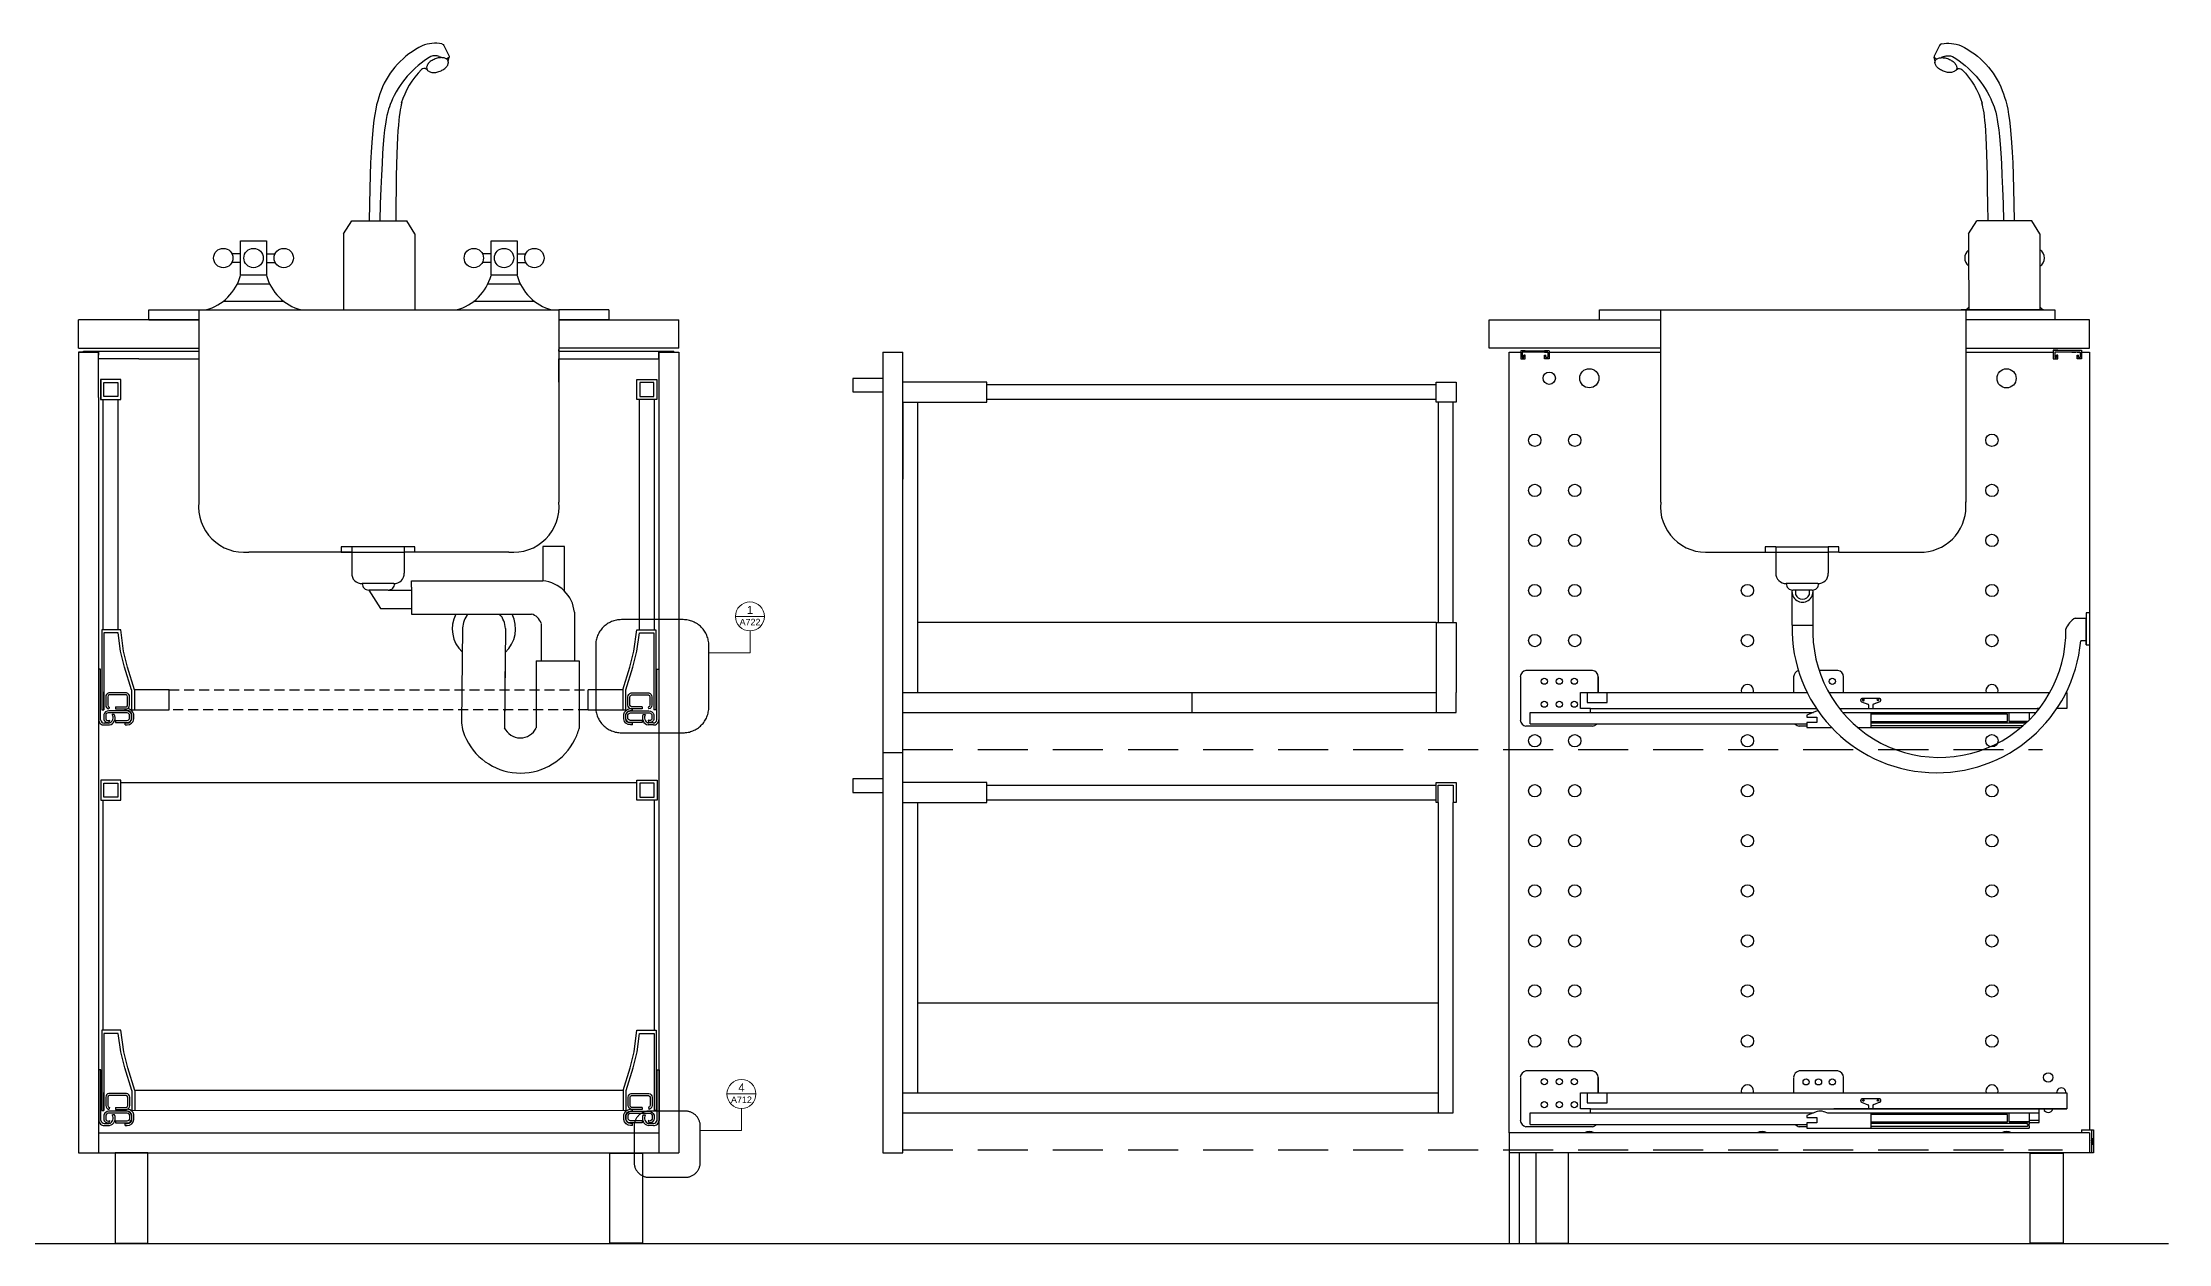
# Model space of a CAD drawing. Header units: millimetres. Extents: x 715 to 34504, y -289 to 548.
# Drawn here: x 864.1 to 1076.6, y 309.4 to 429.3 of the extents above; entities that cross this region are included whole.
import ezdxf
from ezdxf.enums import TextEntityAlignment as Align

# ---------------------------------------------------------------- set-up
doc = ezdxf.new("R2010")
doc.units = ezdxf.units.MM
doc.linetypes.add('TRATTEGGIATO', pattern=[0.75, 0.5, -0.25])
doc.linetypes.add('TRATTOPUNTO', pattern=[25.4, 12.7, -6.35, 0, -6.35])
doc.layers.add('A-ANNO-SYMB', color=3, linetype='Continuous', lineweight=15)
doc.layers.add('A-GLAZ-FULL', color=4, linetype='Continuous', lineweight=25)
for name, color, linetype in [('ARREDI SEZIONATI', 2, 'Continuous'), ('FINESTRE', 4, 'Continuous'), ('linee sezionate', 4, 'Continuous'), ('prospetti', 2, 'Continuous'), ('simboli tratteggiati', 1, 'Continuous'), ('viti', 5, 'Continuous')]:
    doc.layers.add(name, color=color, linetype=linetype)
doc.styles.add('ARIAL', font='arial.ttf')
doc.styles.get("Standard").update_dxf_attribs({"font": 'arial.ttf'})

# ---------------------------------------------------------------- blocks, each defined once
blk = doc.blocks.new('DETAGLI')
at = {"layer": 'A-ANNO-SYMB', "linetype": 'Continuous'}
blk.add_line((486.7, 356.2), (504.8, 356.2), dxfattribs=at)
blk.add_circle((495.7, 356.2), 9.05, dxfattribs=at)
for tag, p in [('TAVOLA', (495.7, 362.8)), ('SEZIONE', (495.7, 354.7))]:
    blk.add_attdef(tag, text='', height=5, dxfattribs=at).set_placement(p, align=Align.TOP_CENTER)

msp = doc.modelspace()

# ---------------------------------------------------------------- linework, layer by layer
for p, q in [((920.74, 401.63), (915.74, 401.63)), ((869.74, 398.43), (867.74, 398.43)), ((869.74, 393.89), (869.74, 398.43)), ((925.74, 398.43), (927.74, 398.43)), ((869.74, 366.75), (869.74, 361.69)), ((925.74, 366.75), (925.74, 361.69)), ((869.94, 364.55), (869.94, 364.55)), ((925.54, 362.68), (925.54, 364.68)), ((925.54, 364.55), (925.54, 364.55)), ((948.13, 358.43), (950.13, 358.43)), ((869.95, 324.55), (869.95, 324.55)), ((925.55, 322.68), (925.55, 324.68)), ((925.55, 324.55), (925.55, 324.55)), ((1067.49, 320.43), (1010.74, 320.43))]:
    msp.add_line(p, q)
for centre in [(1013.28, 369.61), (1017.28, 369.61), (1013.28, 359.61), (1017.28, 359.61)]:
    msp.add_circle(centre, 0.614)
at = {"layer": 'A-ANNO-SYMB'}
for p, q in [((934.85, 370.57), (934.85, 368.37)), ((934.85, 368.37), (930.73, 368.37)), ((933.99, 322.86), (933.99, 320.66)), ((933.99, 320.66), (929.88, 320.66))]:
    msp.add_line(p, q, dxfattribs=at)
at = {"layer": 'A-GLAZ-FULL'}
for p, q in [((876.8, 362.68), (876.8, 364.68)), ((918.68, 362.68), (918.68, 364.68)), ((918.68, 362.68), (922.45, 362.68)), ((722.4, 309.39), (1076.63, 309.39))]:
    msp.add_line(p, q, dxfattribs=at)
at = {"layer": 'ARREDI SEZIONATI'}
for p, q in [((903.77, 427.94), (904.08, 427.84)), ((904.04, 429.2), (904.18, 429.16)), ((904.18, 429.16), (904.24, 429.06)), ((904.24, 429.06), (904.78, 427.99)), ((904.7, 427.81), (904.54, 427.7)), ((904.68, 427.44), (904.77, 427.88)), ((904.77, 427.88), (904.7, 427.81)), ((904.78, 427.99), (904.77, 427.88)), ((1053.75, 429.06), (1053.21, 427.99)), ((1053.21, 427.99), (1053.22, 427.88)), ((1053.3, 427.44), (1053.22, 427.88)), ((1053.22, 427.88), (1053.29, 427.81)), ((1053.29, 427.81), (1053.45, 427.7)), ((1053.81, 429.16), (1053.75, 429.06)), ((1053.95, 429.2), (1053.81, 429.16)), ((1054.22, 427.94), (1053.91, 427.84)), ((902.59, 426.6), (902.48, 426.68)), ((1055.4, 426.6), (1055.51, 426.68)), ((894.22, 410.23), (895.03, 411.53)), ((894.22, 410.23), (894.22, 402.63)), ((895.03, 411.53), (900.53, 411.53)), ((901.34, 410.23), (900.53, 411.53)), ((901.34, 410.23), (901.33, 402.63)), ((1056.65, 410.23), (1057.46, 411.53)), ((1056.65, 410.23), (1056.65, 408.59)), ((1062.96, 411.53), (1057.46, 411.53)), ((1063.77, 410.23), (1062.96, 411.53)), ((1063.77, 410.23), (1063.77, 408.64)), ((883.92, 408.25), (883.06, 408.25)), ((886.51, 408.25), (887.38, 408.25)), ((908.97, 408.25), (908.1, 408.25)), ((911.56, 408.25), (912.42, 408.25)), ((1056.65, 408.59), (1056.66, 402.63)), ((1063.77, 408.64), (1063.77, 402.63)), ((883.92, 407.38), (883.06, 407.38)), ((886.51, 407.38), (887.38, 407.38)), ((908.97, 407.38), (908.1, 407.38)), ((911.56, 407.38), (912.42, 407.38)), ((886.88, 405.22), (883.58, 405.22)), ((911.92, 405.22), (908.63, 405.22)), ((882.17, 403.5), (888.27, 403.5)), ((889.1, 402.63), (893.85, 402.63)), ((901.63, 402.63), (906.38, 402.63)), ((907.21, 403.5), (913.32, 403.5)), ((1064.13, 402.63), (1055.9, 402.63)), ((1003.43, 371.43), (1003.43, 362.43)), ((1005.43, 371.43), (1005.43, 364.43)), ((979, 364.43), (1003.43, 364.43)), ((1005.43, 362.43), (1005.43, 364.43)), ((979, 362.43), (1005.43, 362.43))]:
    msp.add_line(p, q, dxfattribs=at)
for points in [[(883.92, 406.09), (883.92, 409.54), (886.51, 409.54), (886.51, 406.09)], [(908.97, 406.09), (908.97, 409.54), (911.56, 409.54), (911.56, 406.09)]]:
    msp.add_lwpolyline(points, close=True, dxfattribs=at)
for centre in [(882.2, 407.82), (885.22, 407.82), (888.24, 407.82), (907.24, 407.82), (910.26, 407.82), (913.29, 407.82)]:
    msp.add_circle(centre, 0.966, dxfattribs=at)
for centre, radius, start, end in [((1057.23, 407.82), 0.966, 126.3747, 233.6743), ((1063.27, 407.82), 0.966, 300.9069, 59.0931), ((879.17, 407.38), 4.92, 285.2551, 344.7449), ((891.26, 407.38), 4.92, 195.2551, 254.7449), ((904.22, 407.38), 4.92, 285.2551, 344.7449), ((916.31, 407.38), 4.92, 195.2551, 254.7449), ((1051.63, 408.88), 7.83, 307.1776, 309.8896), ((1068.87, 408.88), 7.83, 229.3992, 232.8224)]:
    msp.add_arc(centre, radius, start, end, dxfattribs=at)
for points in [[(904.04, 429.2), (903.38, 429.34), (902.71, 429.27), (902.09, 429.01)], [(1053.95, 429.2), (1054.61, 429.34), (1055.28, 429.27), (1055.9, 429.01)], [(902.09, 429.01), (900.21, 428.1), (898.73, 426.51), (897.97, 424.56)], [(902.94, 427.94), (901.15, 426.88), (899.76, 425.28), (898.97, 423.36)], [(902.63, 427.16), (902.57, 427.08), (902.54, 426.98), (902.52, 426.88)], [(902.89, 427.44), (902.79, 427.36), (902.7, 427.27), (902.63, 427.16)], [(903.26, 427.66), (903.13, 427.6), (903, 427.53), (902.89, 427.44)], [(903.77, 427.94), (903.51, 428.06), (903.2, 428.06), (902.94, 427.94)], [(903.68, 427.8), (903.53, 427.77), (903.39, 427.72), (903.26, 427.66)], [(904.09, 427.83), (903.95, 427.84), (903.81, 427.83), (903.68, 427.8)], [(904.42, 427.74), (904.32, 427.79), (904.2, 427.82), (904.09, 427.83)], [(904.64, 427.56), (904.59, 427.64), (904.51, 427.7), (904.42, 427.74)], [(904.59, 427.02), (904.64, 427.1), (904.68, 427.2), (904.69, 427.31)], [(904.69, 427.26), (904.71, 427.36), (904.69, 427.47), (904.64, 427.56)], [(904.69, 427.31), (904.7, 427.35), (904.7, 427.4), (904.69, 427.44)], [(1053.3, 427.26), (1053.28, 427.36), (1053.3, 427.47), (1053.35, 427.56)], [(1053.3, 427.31), (1053.29, 427.35), (1053.29, 427.4), (1053.3, 427.44)], [(1053.4, 427.02), (1053.35, 427.1), (1053.31, 427.2), (1053.3, 427.31)], [(1053.35, 427.56), (1053.4, 427.64), (1053.48, 427.7), (1053.57, 427.74)], [(1053.57, 427.74), (1053.67, 427.79), (1053.79, 427.82), (1053.9, 427.83)], [(1053.9, 427.83), (1054.04, 427.84), (1054.18, 427.83), (1054.31, 427.8)], [(1054.22, 427.94), (1054.48, 428.06), (1054.79, 428.06), (1055.05, 427.94)], [(1054.31, 427.8), (1054.46, 427.77), (1054.6, 427.72), (1054.73, 427.66)], [(1054.73, 427.66), (1054.86, 427.6), (1054.99, 427.53), (1055.1, 427.44)], [(1055.05, 427.94), (1056.84, 426.88), (1058.23, 425.28), (1059.02, 423.36)], [(1055.1, 427.44), (1055.2, 427.36), (1055.29, 427.27), (1055.36, 427.16)], [(1055.36, 427.16), (1055.42, 427.08), (1055.45, 426.98), (1055.47, 426.88)], [(1055.9, 429.01), (1057.78, 428.1), (1059.26, 426.51), (1060.02, 424.56)], [(902, 426.64), (901.07, 425.7), (900.37, 424.54), (899.98, 423.27)], [(902.49, 426.68), (902.34, 426.79), (902.13, 426.78), (902, 426.64)], [(902.52, 426.88), (902.51, 426.79), (902.53, 426.7), (902.58, 426.62)], [(902.58, 426.62), (902.63, 426.54), (902.71, 426.48), (902.79, 426.44)], [(902.79, 426.44), (902.9, 426.39), (903.01, 426.36), (903.13, 426.35)], [(903.13, 426.35), (903.27, 426.34), (903.41, 426.35), (903.54, 426.38)], [(903.54, 426.38), (903.69, 426.41), (903.83, 426.46), (903.96, 426.52)], [(903.96, 426.52), (904.09, 426.58), (904.22, 426.65), (904.33, 426.74)], [(904.33, 426.74), (904.43, 426.82), (904.51, 426.91), (904.59, 427.02)], [(1053.66, 426.74), (1053.56, 426.82), (1053.48, 426.91), (1053.4, 427.02)], [(1054.03, 426.52), (1053.9, 426.58), (1053.77, 426.65), (1053.66, 426.74)], [(1054.45, 426.38), (1054.3, 426.41), (1054.16, 426.46), (1054.03, 426.52)], [(1054.86, 426.35), (1054.72, 426.34), (1054.58, 426.35), (1054.45, 426.38)], [(1055.2, 426.44), (1055.09, 426.39), (1054.98, 426.36), (1054.86, 426.35)], [(1055.41, 426.62), (1055.36, 426.54), (1055.28, 426.48), (1055.2, 426.44)], [(1055.47, 426.88), (1055.48, 426.79), (1055.46, 426.7), (1055.41, 426.62)], [(1055.5, 426.68), (1055.65, 426.79), (1055.86, 426.78), (1055.99, 426.64)], [(1055.99, 426.64), (1056.92, 425.7), (1057.62, 424.54), (1058.01, 423.27)], [(897.97, 424.55), (897.32, 422.82), (896.91, 421.01), (896.77, 411.53)], [(898.97, 423.37), (898.49, 422.26), (898.11, 421.12), (897.84, 411.53)], [(900.05, 423.35), (899.73, 422.14), (899.52, 420.92), (899.43, 411.53)], [(1057.94, 423.35), (1058.26, 422.14), (1058.47, 420.92), (1058.56, 411.53)], [(1059.02, 423.37), (1059.5, 422.26), (1059.88, 421.12), (1060.15, 411.53)], [(1060.02, 424.55), (1060.67, 422.82), (1061.08, 421.01), (1061.22, 411.53)]]:
    msp.add_open_spline(points, degree=3, dxfattribs=at)
at = {"layer": 'FINESTRE'}
for points in [[(871.38, 318.43), (871.38, 309.41), (874.67, 309.41), (874.67, 318.43)], [(924.1, 318.42), (924.1, 309.41), (920.82, 309.41), (920.82, 318.42)], [(1013.38, 318.43), (1013.38, 309.41), (1016.67, 309.41), (1016.67, 318.43)], [(1066.1, 318.42), (1066.1, 309.41), (1062.82, 309.41), (1062.82, 318.42)]]:
    msp.add_lwpolyline(points, close=True, dxfattribs=at)
at = {"layer": 'linee sezionate'}
for p, q in [((867.74, 398.83), (867.74, 401.63)), ((879.74, 401.63), (867.74, 401.63)), ((874.74, 401.63), (874.74, 402.63)), ((874.74, 402.63), (879.74, 402.63)), ((874.74, 401.63), (879.74, 401.63)), ((879.74, 402.63), (879.74, 383.45)), ((915.74, 402.63), (915.74, 383.45)), ((920.74, 402.63), (915.74, 402.63)), ((915.74, 401.63), (927.74, 401.63)), ((920.74, 402.63), (920.74, 401.63)), ((927.74, 398.83), (927.74, 401.63)), ((1008.74, 401.63), (1020.74, 401.63)), ((1008.74, 398.83), (1008.74, 401.63)), ((1019.76, 401.63), (1019.76, 402.63)), ((1019.76, 402.63), (1025.87, 402.63)), ((1019.76, 401.63), (1025.87, 401.63)), ((1025.87, 402.63), (1025.87, 383.45)), ((1056.37, 402.63), (1056.37, 383.45)), ((1056.37, 402.63), (1062, 402.63)), ((1061, 401.63), (1056.37, 401.63)), ((1068.74, 401.63), (1060.49, 401.63)), ((1062, 402.63), (1065.26, 402.63)), ((1065.26, 402.63), (1065.26, 401.63)), ((1068.74, 398.83), (1068.74, 401.63)), ((867.74, 398.83), (879.74, 398.83)), ((867.74, 398.43), (867.74, 318.43)), ((867.74, 398.43), (869.74, 398.43)), ((869.74, 393.89), (869.74, 398.43)), ((927.74, 398.83), (915.74, 398.83)), ((925.74, 398.43), (927.74, 398.43)), ((925.74, 398.43), (925.74, 393.89)), ((927.74, 398.43), (927.74, 318.43)), ((948.13, 398.43), (948.13, 378.43)), ((948.13, 398.43), (950.13, 398.43)), ((950.13, 378.43), (950.13, 398.43)), ((1025.87, 398.83), (1008.74, 398.83)), ((1056.37, 398.83), (1061, 398.83)), ((1060.39, 398.83), (1068.74, 398.83)), ((869.74, 393.89), (869.74, 318.43)), ((925.74, 393.89), (925.74, 318.43)), ((950.13, 393.43), (950.13, 385.73)), ((950.13, 378.73), (950.13, 393.13)), ((895.04, 378.45), (884.74, 378.45)), ((893.99, 378.98), (893.99, 378.45)), ((895.04, 378.98), (893.99, 378.98)), ((893.99, 378.45), (895.04, 378.45)), ((895.04, 378.98), (895.04, 376.35)), ((901.34, 378.98), (900.29, 378.98)), ((900.29, 378.98), (900.29, 376.35)), ((910.74, 378.45), (900.29, 378.45)), ((901.34, 378.45), (900.29, 378.45)), ((901.34, 378.45), (901.34, 378.98)), ((916.29, 378.99), (914.15, 378.99)), ((914.15, 378.99), (914.15, 375.59)), ((916.29, 374.58), (916.29, 378.99)), ((948.13, 378.43), (948.13, 358.43)), ((950.13, 358.43), (950.13, 378.43)), ((1030.87, 378.45), (1037.38, 378.45)), ((1036.33, 378.98), (1036.33, 378.45)), ((1037.38, 378.98), (1036.33, 378.98)), ((1036.33, 378.45), (1037.38, 378.45)), ((1037.38, 378.98), (1037.38, 376.35)), ((1043.68, 378.98), (1042.63, 378.98)), ((1042.63, 378.98), (1042.63, 376.35)), ((1043.68, 378.45), (1042.63, 378.45)), ((1043.68, 378.45), (1043.68, 378.98)), ((1043.68, 378.45), (1052.21, 378.45)), ((899.24, 375.3), (896.09, 375.3)), ((898.68, 374.66), (896.73, 374.66)), ((896.73, 374.66), (897.91, 372.81)), ((898.68, 374.66), (901, 374.66)), ((901, 374.96), (901, 375.59)), ((901, 375.59), (914.15, 375.59)), ((901, 374.96), (901, 372.25)), ((1041.58, 375.3), (1038.43, 375.3)), ((1039, 374.47), (1039, 371.14)), ((1041.02, 374.66), (1039.08, 374.66)), ((1040.05, 374.66), (1039.35, 374.66)), ((1039.35, 374.66), (1039.35, 374.19)), ((1040.75, 374.19), (1040.75, 374.66)), ((1041.09, 374.47), (1041.09, 371.14)), ((897.91, 372.81), (901, 372.81)), ((901, 372.25), (912.99, 372.25)), ((917.3, 372.44), (917.3, 367.59)), ((950.13, 358.73), (950.13, 373.13)), ((1068.74, 372.38), (1068.39, 372.38)), ((1068.39, 372.38), (1068.39, 369.2)), ((870.04, 370.68), (870.04, 362.68)), ((871.94, 370.68), (870.04, 370.68)), ((870.24, 370.38), (870.24, 362.68)), ((871.68, 370.38), (870.24, 370.38)), ((871.93, 368.54), (871.68, 370.38)), ((872.23, 368.54), (871.94, 370.68)), ((913.96, 371.33), (913.96, 367.59)), ((923.25, 368.54), (923.54, 370.68)), ((923.54, 370.68), (925.44, 370.68)), ((923.55, 368.54), (923.8, 370.38)), ((923.8, 370.38), (925.24, 370.38)), ((925.24, 370.38), (925.24, 362.68)), ((925.44, 370.68), (925.44, 362.68)), ((1039, 371.14), (1041.09, 371.14)), ((1067.31, 371.86), (1068.39, 371.86)), ((1068.39, 369.2), (1068.39, 371.86)), ((872.33, 366.94), (871.93, 368.54)), ((872.63, 366.94), (872.23, 368.54)), ((922.85, 366.94), (923.25, 368.54)), ((923.15, 366.94), (923.55, 368.54)), ((1068.39, 369.59), (1067.87, 369.59)), ((1068.39, 369.2), (1068.74, 369.2)), ((873.03, 364.68), (872.33, 366.94)), ((873.33, 364.68), (872.63, 366.94)), ((922.15, 364.68), (922.85, 366.94)), ((922.45, 364.68), (923.15, 366.94)), ((870.24, 362.68), (870.24, 364.48)), ((873.03, 364.68), (873.03, 362.68)), ((873.33, 364.68), (873.33, 362.68)), ((876.8, 364.68), (873.33, 364.68)), ((922.15, 364.68), (918.68, 364.68)), ((922.15, 364.68), (922.15, 362.69)), ((922.45, 362.69), (922.45, 364.68)), ((925.24, 364.48), (925.24, 362.68)), ((950.13, 364.43), (979, 364.43)), ((979, 364.43), (979, 362.43)), ((870.04, 362.68), (870.24, 362.68)), ((873.03, 362.68), (876.8, 362.68)), ((922.15, 362.69), (922.45, 362.69)), ((925.44, 362.68), (925.24, 362.68)), ((950.13, 362.43), (979, 362.43)), ((950.13, 362.43), (979, 362.43)), ((948.13, 358.43), (948.13, 338.43)), ((948.13, 358.43), (950.13, 358.43)), ((950.13, 338.43), (950.13, 358.43)), ((1003.63, 355.18), (1005.13, 355.18)), ((1003.63, 353.43), (1003.63, 355.18)), ((1005.13, 355.18), (1005.13, 353.43)), ((950.13, 338.73), (950.13, 353.13)), ((1003.63, 353.43), (1003.63, 322.43)), ((1005.13, 322.43), (1005.13, 353.43)), ((948.13, 338.43), (948.13, 318.43)), ((950.13, 318.43), (950.13, 338.43)), ((950.13, 318.73), (950.13, 333.13)), ((870.05, 330.68), (870.05, 322.68)), ((871.95, 330.68), (870.05, 330.68)), ((870.25, 330.38), (870.25, 322.68)), ((871.69, 330.38), (870.25, 330.38)), ((871.94, 328.54), (871.69, 330.38)), ((872.24, 328.54), (871.95, 330.68)), ((923.26, 328.54), (923.55, 330.68)), ((923.55, 330.68), (925.45, 330.68)), ((923.56, 328.54), (923.81, 330.38)), ((923.81, 330.38), (925.25, 330.38)), ((925.25, 330.38), (925.25, 322.68)), ((925.45, 330.68), (925.45, 322.68)), ((872.34, 326.94), (871.94, 328.54)), ((872.64, 326.94), (872.24, 328.54)), ((922.86, 326.94), (923.26, 328.54)), ((923.16, 326.94), (923.56, 328.54)), ((873.04, 324.68), (872.34, 326.94)), ((873.34, 324.68), (872.64, 326.94)), ((922.17, 324.68), (922.86, 326.94)), ((922.47, 324.68), (923.16, 326.94)), ((870.25, 322.68), (870.25, 324.48)), ((873.04, 324.68), (873.04, 322.68)), ((922.17, 324.68), (873.34, 324.68)), ((873.34, 324.68), (873.34, 322.68)), ((922.17, 324.68), (922.17, 322.69)), ((922.47, 322.69), (922.47, 324.68)), ((925.25, 324.48), (925.25, 322.68)), ((950.13, 324.43), (1003.63, 324.43)), ((870.05, 322.68), (870.25, 322.68)), ((873.04, 322.68), (922.47, 322.69)), ((925.45, 322.68), (925.25, 322.68)), ((950.13, 322.43), (1005.13, 322.43)), ((925.74, 320.42), (869.74, 320.42)), ((1010.74, 320.43), (1010.74, 318.43)), ((1067.94, 320.43), (1010.74, 320.43)), ((1068.74, 320.43), (1067.94, 320.43)), ((1068.74, 320.43), (1068.74, 318.43)), ((867.74, 318.43), (927.74, 318.43)), ((948.13, 318.43), (950.13, 318.43)), ((1068.74, 318.43), (1010.74, 318.43)), ((1010.74, 318.43), (1010.74, 309.39)), ((1011.74, 318.43), (1011.74, 309.39))]:
    msp.add_line(p, q, dxfattribs=at)
for points in [[(869.94, 393.68), (871.94, 393.68), (871.94, 395.68), (869.94, 395.68)], [(869.95, 393.68), (871.95, 393.68), (871.95, 395.68), (869.95, 395.68)], [(870.24, 395.38), (871.64, 395.38), (871.64, 393.98), (870.24, 393.98)], [(925.54, 393.68), (923.54, 393.68), (923.54, 395.68), (925.54, 395.68)], [(925.24, 395.38), (923.84, 395.38), (923.84, 393.98), (925.24, 393.98)], [(869.95, 353.68), (871.95, 353.68), (871.95, 355.68), (869.95, 355.68)], [(870.25, 355.38), (871.65, 355.38), (871.65, 353.98), (870.25, 353.98)], [(925.55, 353.68), (923.55, 353.68), (923.55, 355.68), (925.55, 355.68)], [(925.25, 355.38), (923.85, 355.38), (923.85, 353.98), (925.25, 353.98)]]:
    msp.add_lwpolyline(points, close=True, dxfattribs=at)
for centre, radius, start, end in [((884.28, 382.99), 4.56, 174.2115, 275.7885), ((911.2, 382.99), 4.56, 264.2115, 5.7885), ((1030.41, 382.99), 4.56, 174.2115, 275.7885), ((1051.84, 382.99), 4.55, 274.6026, 5.8703), ((896.04, 376.31), 1.01, 177.5292, 272.4708), ((899.28, 376.31), 1.01, 267.5292, 2.4708), ((1038.39, 376.31), 1.01, 177.5292, 272.4708), ((1041.62, 376.31), 1.01, 267.5292, 2.4708), ((896.71, 375.28), 0.621, 177.5292, 272.4708), ((898.7, 375.28), 0.621, 267.5292, 2.4708), ((913.81, 372.1), 3.5, 5.4419, 84.5581), ((1039.05, 375.28), 0.621, 177.5292, 272.4708), ((1040.05, 374.5), 1.05, 171.1896, 8.8104), ((1040.05, 374.5), 0.762, 203.2799, 336.7201), ((1041.05, 375.28), 0.621, 267.5292, 2.4708), ((912.68, 370.96), 1.33, 16.4984, 76.5712), ((1053.46, 370.87), 14.46, 178.9065, 354.9411), ((1053.73, 370.59), 12.65, 177.4861, 0.8024), ((1068.31, 370.07), 2.05, 119.0763, 160.2674)]:
    msp.add_arc(centre, radius, start, end, dxfattribs=at)
at = {"layer": 'prospetti'}
for p, q in [((879.74, 402.63), (915.74, 402.63)), ((1025.87, 402.63), (1056.37, 402.63)), ((1010.74, 398.43), (1011.89, 398.43)), ((1010.74, 320.43), (1010.74, 398.43)), ((1014.72, 398.43), (1025.87, 398.43)), ((1056.37, 398.43), (1061, 398.43)), ((1056.37, 398.43), (1065.12, 398.43)), ((1067.95, 398.43), (1068.74, 398.43)), ((1068.74, 398.43), (1068.74, 390.73)), ((948.13, 395.8), (945.11, 395.8)), ((945.11, 395.8), (945.11, 394.45)), ((958.52, 395.43), (950.13, 395.43)), ((958.52, 393.43), (958.52, 395.43)), ((1003.43, 395.43), (1005.43, 395.43)), ((1003.43, 393.43), (1003.43, 395.43)), ((1005.43, 395.43), (1005.43, 393.43)), ((1005.43, 395.43), (1005.43, 393.43)), ((870.19, 370.68), (870.19, 393.68)), ((871.69, 370.68), (871.69, 393.68)), ((923.79, 370.68), (923.79, 393.68)), ((925.29, 370.68), (925.29, 393.68)), ((945.11, 394.45), (948.13, 394.45)), ((950.13, 393.43), (958.52, 393.43)), ((951.63, 364.43), (951.63, 393.43)), ((958.52, 395.18), (1003.43, 395.18)), ((1003.43, 393.68), (958.52, 393.68)), ((1005.43, 393.43), (1003.43, 393.43)), ((1005.13, 393.43), (1003.63, 393.43)), ((1003.63, 393.43), (1003.63, 371.43)), ((1005.13, 371.43), (1005.13, 393.43)), ((1068.74, 390.73), (1068.74, 320.73)), ((900.29, 378.98), (895.04, 378.98)), ((895.04, 378.45), (900.29, 378.45)), ((1037.38, 378.98), (1042.63, 378.98)), ((1037.38, 378.45), (1042.63, 378.45)), ((906.11, 370.87), (906.01, 361.39)), ((910.39, 370.82), (910.29, 360.91)), ((1003.43, 371.43), (951.63, 371.43)), ((1003.43, 371.43), (1005.43, 371.43)), ((910.37, 368.42), (910.29, 360.91)), ((913.48, 367.59), (913.96, 367.59)), ((913.48, 367.59), (913.48, 360.88)), ((913.48, 367.59), (913.48, 360.88)), ((913.96, 367.59), (917.3, 367.59)), ((917.3, 367.59), (917.77, 367.59)), ((917.77, 367.59), (917.77, 360.83)), ((917.77, 367.59), (917.77, 360.83)), ((906.02, 362.69), (906.01, 361.39)), ((910.31, 362.69), (910.29, 360.91)), ((913.48, 362.69), (913.48, 360.88)), ((917.77, 362.69), (917.77, 360.83)), ((871.95, 355.43), (923.55, 355.43)), ((948.13, 355.8), (945.11, 355.8)), ((945.11, 355.8), (945.11, 354.45)), ((958.52, 355.43), (950.13, 355.43)), ((958.52, 353.43), (958.52, 355.43)), ((958.52, 355.18), (1003.43, 355.18)), ((1003.43, 355.43), (1005.43, 355.43)), ((1003.43, 353.43), (1003.43, 355.43)), ((1005.43, 355.43), (1005.43, 353.43)), ((1005.43, 355.43), (1005.43, 353.43)), ((870.2, 330.68), (870.2, 353.68)), ((925.3, 330.68), (925.3, 353.68)), ((945.11, 354.45), (948.13, 354.45)), ((950.13, 353.43), (958.52, 353.43)), ((951.63, 324.43), (951.63, 353.43)), ((1003.43, 353.68), (958.52, 353.68)), ((1003.63, 353.43), (1003.43, 353.43)), ((1005.43, 353.43), (1005.13, 353.43)), ((951.63, 333.43), (1003.63, 333.43))]:
    msp.add_line(p, q, dxfattribs=at)
for centre, radius in [((1014.74, 395.81), 0.614), ((1014.74, 395.81), 0.614), ((1018.74, 395.81), 0.955), ((1018.74, 395.81), 0.955), ((1060.45, 395.8), 0.955), ((1013.28, 389.61), 0.614), ((1017.28, 389.61), 0.614), ((1058.99, 389.61), 0.614), ((1013.28, 384.61), 0.614), ((1017.28, 384.61), 0.614), ((1058.99, 384.61), 0.614), ((1013.28, 379.61), 0.614), ((1013.28, 379.61), 0.614), ((1017.28, 379.61), 0.614), ((1017.28, 379.61), 0.614), ((1058.99, 379.61), 0.614), ((1013.28, 374.61), 0.614), ((1013.28, 374.61), 0.614), ((1017.28, 374.61), 0.614), ((1017.28, 374.61), 0.614), ((1034.55, 374.61), 0.614), ((1058.99, 374.61), 0.614), ((1013.28, 369.61), 0.614), ((1017.28, 369.61), 0.614), ((1034.55, 369.61), 0.614), ((1058.99, 369.61), 0.614), ((1013.28, 359.61), 0.614), ((1017.28, 359.61), 0.614), ((1034.55, 359.61), 0.614), ((1058.99, 359.61), 0.614), ((1013.28, 354.61), 0.614), ((1013.28, 354.61), 0.614), ((1017.28, 354.61), 0.614), ((1017.28, 354.61), 0.614), ((1034.55, 354.61), 0.614), ((1058.99, 354.61), 0.614), ((1013.28, 349.61), 0.614), ((1013.28, 349.61), 0.614), ((1013.28, 349.61), 0.614), ((1017.28, 349.61), 0.614), ((1017.28, 349.61), 0.614), ((1017.28, 349.61), 0.614), ((1034.55, 349.61), 0.614), ((1034.55, 349.61), 0.614), ((1034.55, 349.61), 0.614), ((1058.99, 349.61), 0.614), ((1058.99, 349.61), 0.614), ((1058.99, 349.61), 0.614), ((1013.28, 344.61), 0.614), ((1013.28, 344.61), 0.614), ((1013.28, 344.61), 0.614), ((1017.28, 344.61), 0.614), ((1017.28, 344.61), 0.614), ((1017.28, 344.61), 0.614), ((1034.55, 344.61), 0.614), ((1034.55, 344.61), 0.614), ((1034.55, 344.61), 0.614), ((1058.99, 344.61), 0.614), ((1058.99, 344.61), 0.614), ((1058.99, 344.61), 0.614), ((1013.28, 339.61), 0.614), ((1013.28, 339.61), 0.614), ((1017.28, 339.61), 0.614), ((1017.28, 339.61), 0.614), ((1034.55, 339.61), 0.614), ((1058.99, 339.61), 0.614), ((1013.28, 334.61), 0.614), ((1013.28, 334.61), 0.614), ((1017.28, 334.61), 0.614), ((1017.28, 334.61), 0.614), ((1034.55, 334.61), 0.614), ((1058.99, 334.61), 0.614), ((1013.28, 329.61), 0.614), ((1013.28, 329.61), 0.614), ((1017.28, 329.61), 0.614), ((1017.28, 329.61), 0.614), ((1034.55, 329.61), 0.614), ((1058.99, 329.61), 0.614), ((1064.61, 325.97), 0.469)]:
    msp.add_circle(centre, radius, dxfattribs=at)
for centre, radius, start, end in [((908.25, 370.79), 3.17, 152.6969, 226.969), ((908.25, 370.79), 2.14, 137.18, 177.9728), ((908.25, 370.79), 2.14, 0.8186, 42.82), ((908.25, 370.79), 3.17, 311.8224, 27.3031), ((1034.55, 364.61), 0.614, 342.6442, 197.3558), ((1058.99, 364.61), 0.614, 342.6442, 197.3558), ((909.99, 361.65), 3.99, 183.6871, 208.847), ((911.92, 362.45), 6.07, 206.6673, 333.3327), ((911.89, 361.66), 1.77, 205.0985, 333.6929), ((911.92, 362.45), 6.07, 333.3327, 344.5505), ((1034.55, 324.61), 0.614, 342.6442, 197.3558), ((1058.99, 324.61), 0.614, 342.6442, 197.3558), ((1065.92, 324.46), 0.469, 355.6183, 184.3817), ((1064.61, 322.95), 0.469, 195.4149, 344.5851), ((1018.74, 319.61), 0.955, 58.8319, 121.1681), ((1036.01, 319.61), 0.955, 58.8319, 121.1681), ((1060.45, 319.61), 0.955, 58.8319, 121.1681)]:
    msp.add_arc(centre, radius, start, end, dxfattribs=at)
at = {"layer": 'simboli tratteggiati', "linetype": 'TRATTEGGIATO', "ltscale": 2}
for p, q in [((876.8, 364.68), (918.68, 364.68)), ((918.68, 362.68), (876.8, 362.68))]:
    msp.add_line(p, q, dxfattribs=at)
at = {"layer": 'simboli tratteggiati', "linetype": 'TRATTEGGIATO', "ltscale": 10}
for p, q in [((950.13, 358.73), (1064.04, 358.73)), ((950.13, 318.73), (1066.04, 318.73))]:
    msp.add_line(p, q, dxfattribs=at)
at = {"layer": 'simboli tratteggiati', "linetype": 'TRATTOPUNTO', "ltscale": 0.5}
for points in [[(921.99, 360.4), (928.16, 360.4, 0.414214), (930.73, 362.97), (930.73, 369.13, 0.414214), (928.16, 371.7), (921.99, 371.7, 0.414214), (919.42, 369.13), (919.42, 362.97, 0.414214)], [(924.77, 316), (928.37, 316, 0.414214), (929.88, 317.5), (929.88, 321.11, 0.414214), (928.37, 322.61), (924.77, 322.61, 0.414214), (923.26, 321.11), (923.26, 317.5, 0.414214)]]:
    msp.add_lwpolyline(points, format="xyb", close=True, dxfattribs=at)
at = {"layer": 'viti'}
for p, q in [((868.24, 398.53), (869.45, 398.53)), ((868.24, 398.43), (868.24, 398.53)), ((868.24, 398.43), (868.24, 398.53)), ((868.24, 398.43), (868.24, 398.52)), ((868.24, 398.43), (868.24, 398.52)), ((869.45, 398.53), (879.74, 398.53)), ((869.74, 398.43), (869.74, 398.13)), ((869.74, 397.75), (869.74, 398.43)), ((873.74, 397.75), (869.74, 397.75)), ((873.74, 397.75), (869.74, 397.75)), ((873.74, 397.75), (879.74, 397.75)), ((879.74, 398.68), (879.74, 398.53)), ((879.74, 398.68), (879.74, 398.68)), ((879.74, 397.75), (879.74, 395.43)), ((915.74, 398.53), (915.74, 398.68)), ((915.74, 398.53), (927.24, 398.53)), ((915.74, 397.76), (925.74, 397.76)), ((915.74, 397.75), (925.74, 397.75)), ((915.74, 395.43), (915.74, 397.75)), ((925.74, 397.75), (925.74, 398.43)), ((927.24, 398.43), (925.74, 398.43)), ((926.03, 398.53), (927.24, 398.53)), ((927.24, 398.43), (927.24, 398.53)), ((1011.89, 398.56), (1014.72, 398.57)), ((1012.34, 398.56), (1011.89, 398.56)), ((1011.89, 398.56), (1011.89, 397.75)), ((1011.89, 397.75), (1012.34, 397.75)), ((1014.58, 398.43), (1012.03, 398.43)), ((1012.34, 398.43), (1012.03, 398.43)), ((1012.03, 398.43), (1012.03, 397.89)), ((1012.03, 397.89), (1012.21, 397.89)), ((1012.21, 397.89), (1012.21, 398.13)), ((1012.34, 398.13), (1012.21, 398.13)), ((1012.34, 397.75), (1012.34, 398.13)), ((1014.27, 398.57), (1014.72, 398.57)), ((1014.27, 398.43), (1014.58, 398.43)), ((1014.27, 397.75), (1014.27, 398.13)), ((1014.27, 398.13), (1014.4, 398.13)), ((1014.72, 397.75), (1014.27, 397.75)), ((1014.4, 397.89), (1014.4, 398.13)), ((1014.58, 397.89), (1014.4, 397.89)), ((1014.58, 398.43), (1014.58, 397.89)), ((1014.72, 398.56), (1014.72, 397.75)), ((1065.12, 398.61), (1067.5, 398.61)), ((1065.57, 398.61), (1065.12, 398.61)), ((1065.12, 398.61), (1065.12, 397.75)), ((1065.12, 397.75), (1065.57, 397.75)), ((1067.81, 398.43), (1065.26, 398.43)), ((1065.57, 398.43), (1065.26, 398.43)), ((1065.26, 398.43), (1065.26, 397.89)), ((1065.26, 397.89), (1065.44, 397.89)), ((1065.44, 397.89), (1065.44, 398.13)), ((1065.57, 398.13), (1065.44, 398.13)), ((1065.57, 397.75), (1065.57, 398.13)), ((1066.96, 398.43), (1067.37, 398.43)), ((1067.5, 398.61), (1067.95, 398.61)), ((1067.5, 398.43), (1067.81, 398.43)), ((1067.5, 397.75), (1067.5, 398.13)), ((1067.5, 397.75), (1067.5, 398.13)), ((1067.5, 398.13), (1067.63, 398.13)), ((1067.95, 397.75), (1067.5, 397.75)), ((1067.95, 397.75), (1067.5, 397.75)), ((1067.95, 397.75), (1067.5, 397.75)), ((1067.63, 397.89), (1067.63, 398.13)), ((1067.81, 397.89), (1067.63, 397.89)), ((1067.81, 398.43), (1067.81, 397.89)), ((1067.95, 398.61), (1067.95, 397.75)), ((869.94, 366.75), (869.74, 366.75)), ((869.74, 366.75), (869.74, 361.69)), ((869.94, 361.69), (869.94, 366.75)), ((925.54, 361.69), (925.54, 366.75)), ((925.54, 366.75), (925.74, 366.75)), ((925.74, 366.75), (925.74, 361.69)), ((1011.85, 365.98), (1011.85, 361.7)), ((1019.06, 366.63), (1012.42, 366.63)), ((1019.63, 364.43), (1019.63, 365.98)), ((1019.63, 365.98), (1019.63, 364.43)), ((1039.16, 365.98), (1039.16, 364.43)), ((1043.59, 366.63), (1041.72, 366.63)), ((1044.16, 364.43), (1044.16, 365.98)), ((1017.85, 362.83), (1017.85, 364.43)), ((1017.85, 364.43), (1040.51, 364.43)), ((1018.54, 364.43), (1018.54, 363.43)), ((1018.54, 363.43), (1020.54, 363.43)), ((1020.54, 363.43), (1020.54, 364.43)), ((1042.68, 364.43), (1064.78, 364.43)), ((1045.87, 363.63), (1045.87, 363.72)), ((1045.87, 363.63), (1045.87, 363.72)), ((1045.87, 363.63), (1045.87, 363.72)), ((1045.96, 363.5), (1046.57, 363.26)), ((1045.96, 363.5), (1046.59, 363.25)), ((1046.07, 363.83), (1045.97, 363.83)), ((1047.1, 363.83), (1045.97, 363.83)), ((1047.77, 363.83), (1045.97, 363.83)), ((1047.78, 363.5), (1047.15, 363.25)), ((1047.87, 363.63), (1047.87, 363.72)), ((1066.41, 364.43), (1066.48, 364.43)), ((1066.48, 364.43), (1066.48, 362.83)), ((870.29, 361.38), (870.77, 361.38)), ((870.79, 362.97), (870.75, 362.78)), ((870.82, 361.67), (870.77, 361.46)), ((871.29, 362.23), (871.09, 362.23)), ((871.42, 362.98), (871.42, 362.78)), ((871.42, 361.63), (871.42, 361.43)), ((872.39, 362.63), (872.39, 362.78)), ((872.39, 361.18), (872.39, 361.38)), ((923.09, 362.63), (923.09, 362.78)), ((923.09, 361.18), (923.09, 361.38)), ((924.06, 362.98), (924.06, 362.78)), ((924.06, 361.63), (924.06, 361.43)), ((924.18, 362.23), (924.38, 362.23)), ((924.66, 361.67), (924.71, 361.46)), ((924.68, 362.97), (924.73, 362.78)), ((925.19, 361.38), (924.71, 361.38)), ((1012.84, 361.28), (1012.84, 362.43)), ((1012.84, 362.43), (1041.14, 362.43)), ((1012.84, 361.28), (1040.47, 361.28)), ((1018.85, 362.83), (1017.85, 362.83)), ((1018.85, 362.43), (1018.85, 362.83)), ((1018.85, 362.83), (1041.44, 362.83)), ((1041.51, 362.58), (1040.47, 362.16)), ((1040.47, 362.16), (1040.47, 361.96)), ((1040.47, 361.96), (1041.47, 361.96)), ((1041.47, 361.43), (1040.47, 361.43)), ((1040.47, 361.43), (1040.47, 360.92)), ((1041.47, 361.96), (1041.47, 361.43)), ((1043.74, 362.83), (1063.71, 362.83)), ((1044.06, 362.43), (1047.78, 362.43)), ((1044.06, 362.43), (1063.4, 362.43)), ((1046.67, 362.83), (1046.67, 363.15)), ((1046.67, 362.83), (1046.67, 363.15)), ((1046.67, 362.83), (1046.67, 362.95)), ((1046.87, 362.43), (1046.87, 361.54)), ((1046.87, 362.43), (1046.87, 361.54)), ((1047.86, 362.26), (1046.87, 362.26)), ((1060.54, 362.26), (1046.87, 362.26)), ((1046.87, 361.54), (1046.87, 360.92)), ((1046.87, 361.54), (1048.21, 361.54)), ((1046.87, 361.54), (1046.87, 360.92)), ((1046.87, 361.54), (1060.54, 361.54)), ((1047.75, 361.37), (1046.87, 361.37)), ((1048.29, 361.37), (1046.87, 361.37)), ((1062.4, 361.37), (1046.87, 361.37)), ((1047.07, 363.15), (1047.07, 362.83)), ((1047.07, 363.15), (1047.07, 362.83)), ((1047.34, 363.33), (1047.15, 363.25)), ((1060.54, 361.54), (1060.54, 362.26)), ((1060.71, 361.54), (1060.71, 362.43)), ((1062.58, 361.54), (1060.71, 361.54)), ((1060.71, 361.54), (1062.58, 361.54)), ((1062.71, 362.43), (1062.71, 361.67)), ((1063.73, 362.83), (1063.52, 362.83)), ((1063.71, 362.81), (1063.71, 362.83)), ((1066.48, 362.83), (1065.48, 362.83)), ((870.29, 361.18), (870.81, 361.18)), ((925.19, 361.18), (924.67, 361.18)), ((1019.06, 361.05), (1012.42, 361.05)), ((1040.47, 361.05), (1039.73, 361.05)), ((1040.47, 360.92), (1042.97, 360.92)), ((1040.47, 360.92), (1042.97, 360.92)), ((1045.58, 360.92), (1061.89, 360.92)), ((1045.58, 360.92), (1048.51, 360.92)), ((1048.43, 361.08), (1046.87, 361.08)), ((1062.09, 361.08), (1046.87, 361.08)), ((869.75, 326.75), (869.75, 321.69)), ((869.95, 326.75), (869.75, 326.75)), ((869.95, 321.69), (869.95, 326.75)), ((925.55, 321.69), (925.55, 326.75)), ((925.55, 326.75), (925.75, 326.75)), ((925.75, 326.75), (925.75, 321.69)), ((1011.85, 325.98), (1011.85, 321.7)), ((1019.06, 326.63), (1012.42, 326.63)), ((1019.63, 324.43), (1019.63, 325.98)), ((1019.63, 325.98), (1019.63, 324.43)), ((1039.16, 325.98), (1039.16, 324.43)), ((1043.59, 326.63), (1039.73, 326.63)), ((1044.16, 324.43), (1044.16, 325.98)), ((1017.85, 322.83), (1017.85, 324.43)), ((1017.85, 324.43), (1066.48, 324.43)), ((1018.54, 324.43), (1018.54, 323.43)), ((1018.54, 323.43), (1020.54, 323.43)), ((1020.54, 323.43), (1020.54, 324.43)), ((1045.87, 323.63), (1045.87, 323.72)), ((1045.96, 323.5), (1046.59, 323.25)), ((1047.77, 323.83), (1045.97, 323.83)), ((1046.67, 322.83), (1046.67, 323.15)), ((1047.07, 323.15), (1047.07, 322.83)), ((1047.78, 323.5), (1047.15, 323.25)), ((1047.87, 323.63), (1047.87, 323.72)), ((1066.48, 324.43), (1066.48, 322.83)), ((870.3, 321.38), (870.79, 321.38)), ((870.3, 321.18), (870.82, 321.18)), ((870.81, 322.97), (870.76, 322.78)), ((870.83, 321.67), (870.78, 321.46)), ((871.31, 322.23), (871.11, 322.23)), ((871.43, 322.98), (871.43, 322.78)), ((871.43, 321.63), (871.43, 321.43)), ((872.4, 322.63), (872.4, 322.78)), ((872.4, 321.18), (872.4, 321.38)), ((923.11, 322.63), (923.11, 322.78)), ((923.11, 321.18), (923.11, 321.38)), ((924.07, 322.98), (924.07, 322.78)), ((924.07, 321.63), (924.07, 321.43)), ((924.18, 322.23), (924.38, 322.23)), ((924.67, 321.67), (924.73, 321.46)), ((925.19, 321.18), (924.67, 321.18)), ((924.7, 322.97), (924.74, 322.78)), ((925.19, 321.38), (924.71, 321.38)), ((1019.06, 321.05), (1012.42, 321.05)), ((1012.84, 321.28), (1012.84, 322.43)), ((1012.84, 322.43), (1041.14, 322.43)), ((1012.84, 321.28), (1040.47, 321.28)), ((1018.85, 322.83), (1017.85, 322.83)), ((1018.85, 322.43), (1018.85, 322.83)), ((1018.85, 322.83), (1066.48, 322.83)), ((1040.47, 321.05), (1039.73, 321.05)), ((1041.51, 322.58), (1040.47, 322.16)), ((1040.47, 322.16), (1040.47, 321.96)), ((1040.47, 321.96), (1041.47, 321.96)), ((1041.47, 321.43), (1040.47, 321.43)), ((1040.47, 321.43), (1040.47, 320.92)), ((1040.47, 320.92), (1062.71, 320.92)), ((1041.47, 321.96), (1041.47, 321.43)), ((1042.17, 322.56), (1042.56, 322.43)), ((1042.56, 322.43), (1063.71, 322.43)), ((1065.9, 322.83), (1043.18, 322.83)), ((1046.87, 322.43), (1046.87, 321.54)), ((1060.54, 322.26), (1046.87, 322.26)), ((1046.87, 321.54), (1046.87, 320.92)), ((1046.87, 321.54), (1060.54, 321.54)), ((1062.54, 321.37), (1046.87, 321.37)), ((1062.54, 321.08), (1046.87, 321.08)), ((1060.54, 321.54), (1060.54, 322.26)), ((1060.71, 321.54), (1060.71, 322.43)), ((1062.71, 321.54), (1060.71, 321.54)), ((1060.71, 321.54), (1062.71, 321.54)), ((1062.54, 321.27), (1062.54, 321.37)), ((1062.71, 321.27), (1062.54, 321.27)), ((1062.54, 321.19), (1062.54, 321.08)), ((1062.71, 321.19), (1062.54, 321.19)), ((1062.71, 322.43), (1062.71, 321.27)), ((1063.71, 321.67), (1062.71, 321.67)), ((1062.71, 321.47), (1063.71, 321.47)), ((1062.71, 321.19), (1062.71, 320.92)), ((1066.48, 322.83), (1063.52, 322.83)), ((1063.71, 321.47), (1063.71, 322.83)), ((1067.94, 320.73), (1068.94, 320.73)), ((1067.94, 320.73), (1067.94, 320.43)), ((1068.94, 320.73), (1068.94, 318.43)), ((1068.94, 320.73), (1069.14, 320.73)), ((1068.94, 319.69), (1069.04, 319.9)), ((1069.04, 319.25), (1068.94, 319.44)), ((1069.04, 319.9), (1069.04, 319.25)), ((1069.14, 320.73), (1069.14, 318.43)), ((1068.94, 318.43), (1068.74, 318.43)), ((1069.14, 318.43), (1068.94, 318.43)), ((1069.14, 318.43), (1069.14, 318.43))]:
    msp.add_line(p, q, dxfattribs=at)
for points in [[(871.42, 362.78), (871.42, 362.78), (872.52, 362.78, 0.341037), (872.83, 363.16), (872.83, 363.99, 0.341037), (872.52, 364.38), (870.75, 364.38, 0.341037), (870.44, 363.99), (870.44, 363.16, 0.341037), (870.75, 362.78)], [(871.42, 362.98), (872.49, 362.98, 0.311697), (872.63, 363.16), (872.63, 363.99, 0.311697), (872.49, 364.18), (870.78, 364.18, 0.311697), (870.64, 363.99), (870.64, 363.16, 0.338201), (870.79, 362.97, 0.338201)], [(924.06, 362.78), (924.06, 362.78), (922.96, 362.78, -0.341037), (922.65, 363.16), (922.65, 363.99, -0.341037), (922.96, 364.38), (924.73, 364.38, -0.341037), (925.04, 363.99), (925.04, 363.16, -0.341037), (924.73, 362.78)], [(924.06, 362.98), (922.99, 362.98, -0.311697), (922.85, 363.16), (922.85, 363.99, -0.311697), (922.99, 364.18), (924.7, 364.18, -0.311697), (924.84, 363.99), (924.84, 363.16, -0.338201), (924.68, 362.97, -0.338201)], [(871.42, 361.43), (871.42, 361.43), (872.68, 361.43, 0.326316), (873.02, 361.8), (873.02, 362.22, 0.303885), (872.52, 362.6), (870.75, 362.6, 0.303885), (870.24, 362.22), (870.24, 361.82, 0.508099), (870.77, 361.46)], [(871.42, 361.63), (872.49, 361.63, 0.281048), (872.82, 361.8), (872.82, 362.21, 0.332656), (872.49, 362.4), (870.78, 362.4, 0.332656), (870.44, 362.21), (870.44, 361.8, 0.542351), (870.82, 361.67, 0.338201)], [(872.39, 361.18), (872.58, 361.18, 0.389956), (873.25, 361.78), (873.25, 362.27, 0.305897), (872.61, 362.81)], [(872.39, 361.38), (872.58, 361.38, 0.385261), (873.05, 361.79), (873.05, 362.24, 0.28478), (872.59, 362.62, 0.293347)], [(923.09, 361.18), (922.9, 361.18, -0.389956), (922.22, 361.78), (922.22, 362.27, -0.305897), (922.86, 362.81)], [(923.09, 361.38), (922.9, 361.38, -0.385261), (922.42, 361.79), (922.42, 362.24, -0.28478), (922.88, 362.62, -0.293347)], [(924.06, 361.43), (924.06, 361.43), (922.8, 361.43, -0.326316), (922.45, 361.8), (922.45, 362.22, -0.303885), (922.96, 362.6), (924.73, 362.6, -0.303885), (925.24, 362.22), (925.24, 361.82, -0.508099), (924.71, 361.46)], [(924.06, 361.63), (922.99, 361.63, -0.281048), (922.65, 361.8), (922.65, 362.21, -0.332656), (922.99, 362.4), (924.7, 362.4, -0.332656), (925.04, 362.21), (925.04, 361.8, -0.542351), (924.66, 361.67, -0.338201)], [(871.43, 322.78), (871.43, 322.78), (872.53, 322.78, 0.341037), (872.84, 323.16), (872.84, 323.99, 0.341037), (872.53, 324.38), (870.76, 324.38, 0.341037), (870.45, 323.99), (870.45, 323.16, 0.341037), (870.76, 322.78)], [(871.43, 322.98), (872.5, 322.98, 0.311697), (872.64, 323.16), (872.64, 323.99, 0.311697), (872.5, 324.18), (870.79, 324.18, 0.311697), (870.65, 323.99), (870.65, 323.16, 0.338201), (870.81, 322.97, 0.338201)], [(924.07, 322.78), (924.07, 322.78), (922.98, 322.78, -0.341037), (922.67, 323.16), (922.67, 323.99, -0.341037), (922.98, 324.38), (924.74, 324.38, -0.341037), (925.05, 323.99), (925.05, 323.16, -0.341037), (924.74, 322.78)], [(924.07, 322.98), (923, 322.98, -0.311697), (922.87, 323.16), (922.87, 323.99, -0.311697), (923, 324.18), (924.71, 324.18, -0.311697), (924.85, 323.99), (924.85, 323.16, -0.338201), (924.7, 322.97, -0.338201)], [(871.43, 321.43), (871.43, 321.43), (872.7, 321.43, 0.326316), (873.04, 321.8), (873.04, 322.22, 0.303885), (872.53, 322.6), (870.76, 322.6, 0.303885), (870.25, 322.22), (870.25, 321.82, 0.508099), (870.78, 321.46)], [(871.43, 321.63), (872.5, 321.63, 0.281048), (872.84, 321.8), (872.84, 322.21, 0.332656), (872.5, 322.4), (870.79, 322.4, 0.332656), (870.45, 322.21), (870.45, 321.8, 0.542351), (870.83, 321.67, 0.338201)], [(872.4, 321.18), (872.59, 321.18, 0.389956), (873.27, 321.78), (873.27, 322.27, 0.305897), (872.63, 322.81)], [(872.4, 321.38), (872.59, 321.38, 0.385261), (873.07, 321.79), (873.07, 322.24, 0.28478), (872.61, 322.62, 0.293347)], [(923.11, 321.18), (922.91, 321.18, -0.389956), (922.24, 321.78), (922.24, 322.27, -0.305897), (922.88, 322.81)], [(923.11, 321.38), (922.91, 321.38, -0.385261), (922.44, 321.79), (922.44, 322.24, -0.28478), (922.9, 322.62, -0.293347)], [(924.07, 321.43), (924.07, 321.43), (922.81, 321.43, -0.326316), (922.47, 321.8), (922.47, 322.22, -0.303885), (922.98, 322.6), (924.74, 322.6, -0.303885), (925.25, 322.22), (925.25, 321.82, -0.508099), (924.73, 321.46)], [(924.07, 321.63), (923, 321.63, -0.281048), (922.67, 321.8), (922.67, 322.21, -0.332656), (923, 322.4), (924.72, 322.4, -0.332656), (925.05, 322.21), (925.05, 321.8, -0.542351), (924.67, 321.67, -0.338201)]]:
    msp.add_lwpolyline(points, format="xyb", dxfattribs=at)
for points in [[(1069.04, 319.73), (1069.04, 319.73), (1068.98, 319.73), (1068.98, 319.6)], [(1069.04, 319.6), (1068.98, 319.6), (1068.98, 319.55), (1069.04, 319.55)], [(1068.98, 319.55), (1068.98, 319.42), (1069.04, 319.42), (1069.04, 319.42)]]:
    msp.add_lwpolyline(points, dxfattribs=at)
for centre, radius in [((1014.24, 365.55), 0.308), ((1015.74, 365.55), 0.308), ((1017.24, 365.55), 0.308), ((1043.03, 365.53), 0.308), ((1014.24, 363.25), 0.308), ((1015.74, 363.25), 0.308), ((1017.24, 363.25), 0.308), ((1046.13, 363.68), 0.0864), ((1046.13, 363.68), 0.0864), ((1047.6, 363.68), 0.0864), ((1014.24, 325.55), 0.308), ((1015.74, 325.55), 0.308), ((1017.24, 325.55), 0.308), ((1040.41, 325.53), 0.308), ((1041.65, 325.53), 0.308), ((1043.03, 325.53), 0.308), ((1014.24, 323.25), 0.308), ((1015.74, 323.25), 0.308), ((1017.24, 323.25), 0.308), ((1046.13, 323.68), 0.0864), ((1047.6, 323.68), 0.0864)]:
    msp.add_circle(centre, radius, dxfattribs=at)
for centre, radius, start, end in [((1012.53, 365.95), 0.69, 99.8541, 177.0588), ((1018.94, 365.95), 0.69, 2.9412, 80.1459), ((1039.85, 365.95), 0.69, 107.5446, 177.0588), ((1043.47, 365.95), 0.69, 2.9412, 80.1459), ((1046, 363.7), 0.133, 103.0025, 171.0095), ((1046, 363.7), 0.133, 103.0025, 171.0095), ((1046.01, 363.63), 0.145, 179.5495, 248.9349), ((1046.01, 363.63), 0.145, 179.5495, 248.9349), ((1046.13, 363.68), 0.0864, 102.3512, 326.3332), ((1047.74, 363.7), 0.133, 8.9905, 76.9975), ((1047.72, 363.63), 0.145, 291.0651, 0.4505), ((870.26, 361.7), 0.522, 180.4145, 273.2517), ((870.34, 361.78), 0.41, 192.676, 263.1788), ((870.64, 361.91), 0.552, 283.7274, 34.8242), ((870.68, 361.88), 0.711, 280.6705, 29.7588), ((872.44, 361.28), 1.35, 83.4658, 92.22), ((923.04, 361.28), 1.35, 87.78, 96.5342), ((924.8, 361.88), 0.711, 150.2412, 259.3295), ((924.84, 361.91), 0.552, 145.1758, 256.2726), ((925.14, 361.78), 0.41, 276.8212, 347.324), ((925.22, 361.7), 0.522, 266.7483, 359.5855), ((1012.53, 361.73), 0.69, 182.9412, 260.1459), ((1018.94, 361.73), 0.69, 279.8541, 318.4564), ((1039.85, 361.73), 0.69, 221.5436, 260.1459), ((1041.8, 361.3), 1.31, 98.758, 102.6289), ((1046.55, 363.14), 0.12, 354.9325, 77.4453), ((1046.55, 363.14), 0.12, 354.9325, 77.4453), ((1047.19, 363.14), 0.12, 102.5547, 185.0675), ((1047.19, 363.14), 0.12, 102.5547, 185.0675), ((1012.53, 325.95), 0.69, 99.8541, 177.0588), ((1018.94, 325.95), 0.69, 2.9412, 80.1459), ((1039.85, 325.95), 0.69, 99.8541, 177.0588), ((1043.47, 325.95), 0.69, 2.9412, 80.1459), ((1046, 323.7), 0.133, 103.0025, 171.0095), ((1046.01, 323.63), 0.145, 179.5495, 248.9349), ((1046.55, 323.14), 0.12, 354.9325, 77.4453), ((1047.19, 323.14), 0.12, 102.5547, 185.0675), ((1047.74, 323.7), 0.133, 8.9905, 76.9975), ((1047.72, 323.63), 0.145, 291.0651, 0.4505), ((870.28, 321.7), 0.522, 180.4145, 273.2517), ((870.35, 321.78), 0.41, 192.676, 263.1788), ((870.65, 321.91), 0.552, 283.7274, 34.8242), ((870.69, 321.88), 0.711, 280.6705, 29.7588), ((872.45, 321.27), 1.35, 83.4658, 92.22), ((923.05, 321.27), 1.35, 87.78, 96.5342), ((924.8, 321.88), 0.711, 150.2412, 259.3295), ((924.84, 321.91), 0.552, 145.1758, 256.2726), ((925.15, 321.78), 0.41, 276.8212, 347.324), ((925.23, 321.7), 0.522, 266.7483, 359.5855), ((1012.53, 321.73), 0.69, 182.9412, 260.1459), ((1018.94, 321.73), 0.69, 279.8541, 318.4564), ((1039.85, 321.73), 0.69, 221.5436, 260.1459), ((1041.8, 321.3), 1.31, 73.4908, 102.6289)]:
    msp.add_arc(centre, radius, start, end, dxfattribs=at)

# ---------------------------------------------------------------- block references
at = {"layer": 'A-ANNO-SYMB'}
ref = msp.add_blockref('DETAGLI', (855.53, 315.03), dxfattribs=dict(at, xscale=0.16, yscale=0.16, zscale=0.16))
ref.add_attrib('SEZIONE', 'A722', dxfattribs={"linetype": 'Continuous', "height": 0.64, "style": 'ARIAL'}).set_placement((934.85, 371.78), align=Align.TOP_CENTER)
ref.add_attrib('TAVOLA', '1', dxfattribs={"linetype": 'Continuous', "height": 0.8, "style": 'ARIAL'}).set_placement((934.85, 373.07), align=Align.TOP_CENTER)
ref = msp.add_blockref('DETAGLI', (854.68, 267.33), dxfattribs=dict(at, xscale=0.16, yscale=0.16, zscale=0.16))
ref.add_attrib('SEZIONE', 'A712', dxfattribs={"linetype": 'Continuous', "height": 0.64, "style": 'ARIAL'}).set_placement((933.99, 324.07), align=Align.TOP_CENTER)
ref.add_attrib('TAVOLA', '4', dxfattribs={"linetype": 'Continuous', "height": 0.8, "style": 'ARIAL'}).set_placement((933.99, 325.37), align=Align.TOP_CENTER)

doc.saveas('drawing.dxf')
